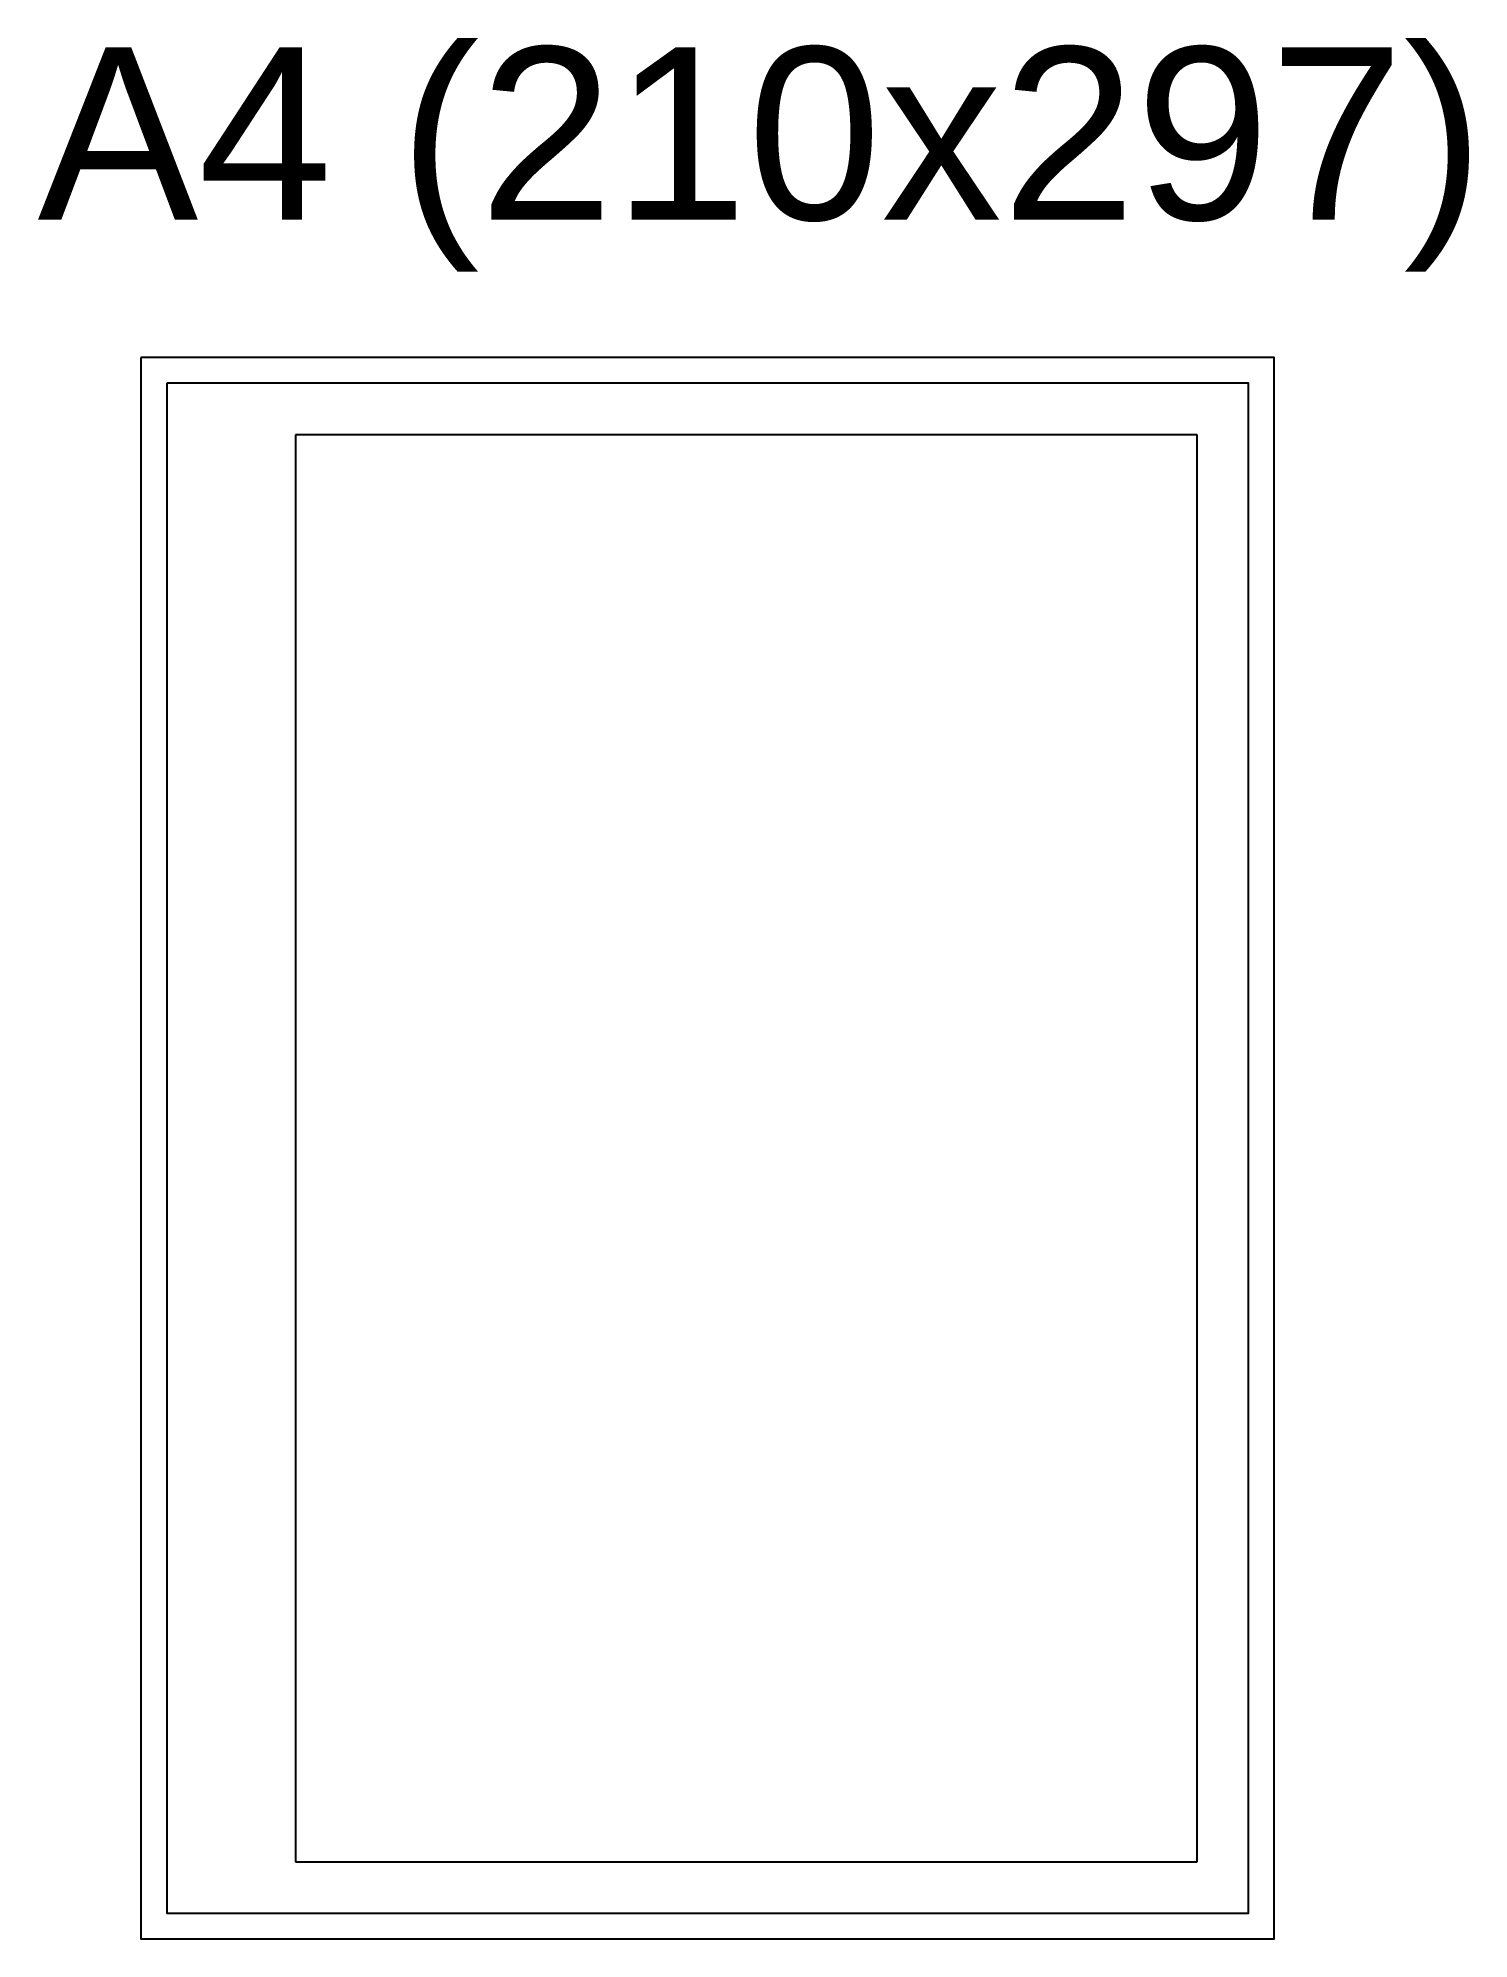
# Paper-space layout 'A4_mm' of a CAD drawing. Header units: millimetres. Extents: x -235 to 43, y -5 to 364.
import ezdxf
from ezdxf.enums import TextEntityAlignment as Align

# ---------------------------------------------------------------- set-up
doc = ezdxf.new("R2010")
doc.units = ezdxf.units.MM
doc.layers.add('0_MRG_AUX', color=7, linetype='Continuous', true_color=0xecbcd1, plot=False)
doc.layers.add('MRG_EXTERNA', color=1, linetype='Continuous')
doc.layers.add('MRG_INTERNA', color=2, linetype='Continuous')
doc.styles.add('Arial', font='arial.ttf')

# ---------------------------------------------------------------- blocks, each defined once
blk = doc.blocks.new('FORMATO_A4')
at = {"layer": '0_MRG_AUX'}
blk.add_lwpolyline([(-215, 302), (-215, -5), (5, -5), (5, 302)], close=True, dxfattribs=at)
at = {"layer": 'MRG_EXTERNA'}
blk.add_lwpolyline([(-210, 297), (-210, 0), (0, 0), (0, 297)], close=True, dxfattribs=at)
at = {"layer": 'MRG_INTERNA'}
for p, q in [((-185, 287), (-185, 10)), ((-10, 287), (-185, 287)), ((-10, 10), (-10, 287)), ((-185, 10), (-10, 10))]:
    blk.add_line(p, q, dxfattribs=at)

psp = doc.layouts.new('A4_mm')

# ---------------------------------------------------------------- block references
psp.add_blockref('FORMATO_A4', (0, 0))

# ---------------------------------------------------------------- texts
at = {"style": 'Arial'}
psp.add_text('A4 (210x297)', height=33.4769, dxfattribs=at).set_placement((-94.69, 362.25), align=Align.TOP_CENTER)

doc.saveas('drawing.dxf')
